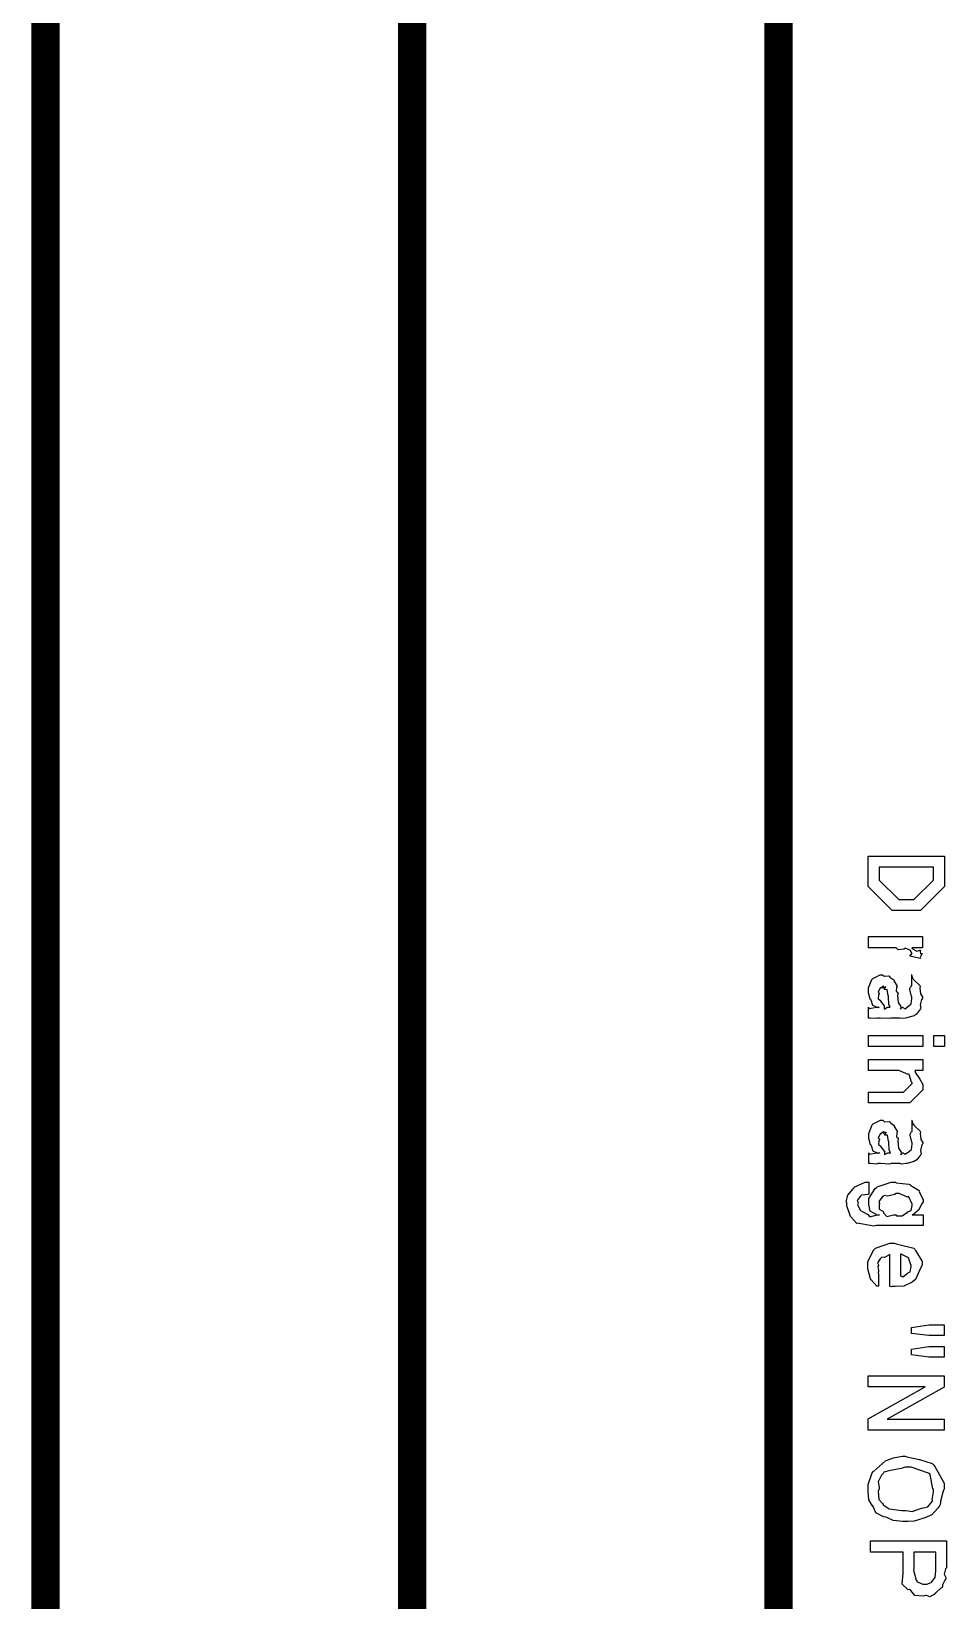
# Model space of a CAD drawing. Extents: x 0.1 to 11.6, y 0.3 to 16.2.
# Drawn here: x 2.385 to 3.03, y 1.623 to 2.729 of the extents above; entities that cross this region are included whole.
import ezdxf

# ---------------------------------------------------------------- set-up
doc = ezdxf.new("R2010")
doc.units = 0
doc.header["$MEASUREMENT"] = 0

msp = doc.modelspace()

# ---------------------------------------------------------------- linework, layer by layer
at = {"color": 0, "const_width": 0.02}
for points in [[(2.39501, 0.53), (2.39501, 4.18001)], [(2.65332, 0.53), (2.65332, 4.18001)], [(2.91168, 0.53), (2.91168, 4.18001)]]:
    msp.add_lwpolyline(points, dxfattribs=at)
at = {"color": 0}
for points in [[(2.97487, 2.14762), (3.02849, 2.14762), (3.02849, 2.13157), (3.02849, 2.12614), (3.01156, 2.10921), (3.00201, 2.10921), (2.99181, 2.10921), (2.97487, 2.12614), (2.97487, 2.13092), (2.97487, 2.14762)], [(2.98247, 2.13982), (2.98247, 2.13114), (2.98247, 2.13069), (2.99636, 2.11703), (3.00201, 2.11703), (3.007, 2.11703), (3.02089, 2.13069), (3.02089, 2.13135), (3.02089, 2.13982), (2.98247, 2.13982)], [(2.97499, 2.09088), (3.01318, 2.09088), (3.01318, 2.08306), (3.00558, 2.08306), (3.00597, 2.08225), (3.00911, 2.08051), (3.01144, 2.08126), (3.01167, 2.08111), (3.01144, 2.08067), (3.01167, 2.07878), (3.01318, 2.07893), (3.01318, 2.07893), (3.01264, 2.0784), (3.01144, 2.07622), (3.01172, 2.07557), (3.01167, 2.07547), (3.00407, 2.07699), (3.00407, 2.07699), (3.00558, 2.07878), (3.00558, 2.07937), (3.00558, 2.07937), (3.0045, 2.08122), (3.00429, 2.08132), (3.00429, 2.08132), (3.00136, 2.08251), (3.00103, 2.08263), (2.99994, 2.08203), (2.99604, 2.08149), (2.99442, 2.08306), (2.99388, 2.08306), (2.97499, 2.08306), (2.97499, 2.09088)], [(2.98258, 2.04101), (2.98172, 2.04069), (2.97808, 2.04221), (2.977, 2.04596), (2.97672, 2.04644), (2.97629, 2.04671), (2.97499, 2.05111), (2.97499, 2.05251), (2.97499, 2.05469), (2.97732, 2.06071), (2.97781, 2.06119), (2.97803, 2.06142), (2.98324, 2.06401), (2.98497, 2.06401), (2.98497, 2.06401), (2.98617, 2.06299), (2.98936, 2.06315), (2.98975, 2.06293), (2.99001, 2.06233), (2.99278, 2.06044), (2.993, 2.06011), (2.99283, 2.05963), (2.99501, 2.05638), (2.99517, 2.05599), (2.99485, 2.05518), (2.99463, 2.05236), (2.99576, 2.05138), (2.99582, 2.051), (2.99539, 2.04943), (2.99593, 2.04428), (2.99778, 2.04156), (2.99799, 2.04101), (2.99778, 2.04075), (2.99767, 2.03965), (2.99886, 2.04101), (2.99929, 2.04101), (2.99924, 2.04096), (3.00076, 2.04004), (3.00364, 2.04232), (3.00385, 2.04254), (3.00385, 2.04254), (3.00499, 2.04346), (3.00558, 2.04719), (3.00558, 2.04839), (3.00532, 2.04867), (3.00412, 2.05354), (3.00385, 2.05382), (3.00385, 2.05382), (3.00504, 2.05615), (3.00558, 2.05621), (3.00558, 2.06401), (3.00532, 2.06381), (3.00597, 2.06153), (3.00646, 2.06119), (3.00667, 2.0606), (3.01112, 2.05638), (3.01144, 2.05578), (3.01112, 2.05458), (3.01167, 2.05051), (3.01318, 2.04829), (3.01318, 2.04753), (3.01243, 2.0466), (3.01144, 2.04281), (3.01187, 2.04042), (3.01167, 2.03993), (3.01096, 2.03901), (3.00896, 2.03614), (3.00819, 2.03575), (3.00797, 2.0356), (3.00711, 2.03494), (3.00265, 2.03375), (3.00211, 2.03364), (3.00108, 2.03342), (2.99804, 2.03304), (2.99718, 2.03342), (2.9969, 2.03342), (2.99083, 2.03342), (2.98958, 2.03315), (2.98335, 2.03342), (2.98128, 2.03342), (2.98019, 2.03315), (2.97629, 2.03342), (2.97499, 2.03342), (2.97499, 2.04101), (2.97542, 2.04021), (2.98079, 2.04101), (2.98258, 2.04101)], [(2.9904, 2.04101), (2.9904, 2.04101), (2.98942, 2.04312), (2.98915, 2.04839), (2.9891, 2.04926), (2.98899, 2.04932), (2.98828, 2.05339), (2.98822, 2.0536), (2.98779, 2.05344), (2.98617, 2.05354), (2.98719, 2.0555), (2.98714, 2.05556), (2.98665, 2.05524), (2.98492, 2.05458), (2.98583, 2.05621), (2.98583, 2.05621), (2.98525, 2.05572), (2.98318, 2.05436), (2.98346, 2.0549), (2.98346, 2.0549), (2.98292, 2.05419), (2.98172, 2.05165), (2.98258, 2.05067), (2.98258, 2.05035), (2.98215, 2.04969), (2.98188, 2.04693), (2.98346, 2.04574), (2.98367, 2.04536), (2.98356, 2.04525), (2.98606, 2.0421), (2.98628, 2.04189), (2.986, 2.0415), (2.986, 2.03976), (2.98844, 2.04101), (2.98931, 2.04101), (2.9904, 2.04101)], [(2.9751, 2.02111), (3.01329, 2.02111), (3.01329, 2.01329), (2.9751, 2.01329), (2.9751, 2.02111)], [(3.02111, 2.02111), (3.02869, 2.02111), (3.02869, 2.01329), (3.02111, 2.01329), (3.02111, 2.02111)], [(2.9751, 2.00424), (3.01329, 2.00424), (3.01329, 1.99642), (3.00765, 1.99642), (3.00819, 1.99479), (3.01129, 1.99029), (3.01329, 1.9866), (3.01329, 1.98535), (3.01329, 1.98275), (3.00418, 1.97364), (2.9981, 1.97364), (2.9751, 1.97364), (2.9751, 1.98122), (2.99636, 1.98122), (2.99963, 1.98122), (3.00569, 1.98731), (3.00569, 1.98796), (3.00543, 1.98822), (3.00369, 1.9936), (3.00331, 1.99403), (3.00288, 1.9936), (2.99636, 1.99642), (2.99419, 1.99642), (2.9751, 1.99642), (2.9751, 2.00424)], [(2.98281, 1.93832), (2.98193, 1.93799), (2.97829, 1.93951), (2.97721, 1.94325), (2.97694, 1.94374), (2.97651, 1.94401), (2.97521, 1.9484), (2.97521, 1.94982), (2.97521, 1.95199), (2.97754, 1.95801), (2.97803, 1.9585), (2.97825, 1.95871), (2.98346, 1.96132), (2.98519, 1.96132), (2.98519, 1.96132), (2.98639, 1.96029), (2.98958, 1.96044), (2.98996, 1.96024), (2.99024, 1.95964), (2.993, 1.95774), (2.99322, 1.95742), (2.99306, 1.95692), (2.99522, 1.95367), (2.99539, 1.95329), (2.99507, 1.95247), (2.99485, 1.94965), (2.99599, 1.94868), (2.99604, 1.94829), (2.99561, 1.94672), (2.99615, 1.94157), (2.99799, 1.93886), (2.99821, 1.93832), (2.99799, 1.93804), (2.99789, 1.93696), (2.99908, 1.93832), (2.99951, 1.93832), (2.99946, 1.93826), (3.00097, 1.93733), (3.00385, 1.93961), (3.00407, 1.93983), (3.00407, 1.93983), (3.00521, 1.94075), (3.00581, 1.9445), (3.00581, 1.94569), (3.00553, 1.94596), (3.00433, 1.95085), (3.00407, 1.95113), (3.00407, 1.95113), (3.00526, 1.95344), (3.00581, 1.9535), (3.00581, 1.96132), (3.00553, 1.9611), (3.00618, 1.95882), (3.00667, 1.9585), (3.00689, 1.9579), (3.01133, 1.95367), (3.01167, 1.95307), (3.01133, 1.95188), (3.01187, 1.94781), (3.0134, 1.94558), (3.0134, 1.94482), (3.01264, 1.9439), (3.01167, 1.94011), (3.0121, 1.93772), (3.01187, 1.93724), (3.01118, 1.93631), (3.00917, 1.93343), (3.0084, 1.93306), (3.00819, 1.93289), (3.00732, 1.93224), (3.00288, 1.93104), (3.00233, 1.93093), (3.00131, 1.93072), (2.99826, 1.93033), (2.99739, 1.93072), (2.99713, 1.93072), (2.99104, 1.93072), (2.98981, 1.93044), (2.98356, 1.93072), (2.9815, 1.93072), (2.98042, 1.93044), (2.97651, 1.93072), (2.97521, 1.93072), (2.97521, 1.93832), (2.97564, 1.9375), (2.98101, 1.93832), (2.98281, 1.93832)], [(2.99061, 1.93832), (2.99061, 1.93832), (2.98964, 1.94043), (2.98936, 1.94569), (2.98931, 1.94656), (2.98921, 1.94661), (2.9885, 1.95068), (2.98844, 1.9509), (2.98801, 1.95074), (2.98639, 1.95085), (2.98742, 1.95281), (2.98736, 1.95285), (2.98687, 1.95253), (2.98514, 1.95188), (2.98606, 1.9535), (2.98606, 1.9535), (2.98546, 1.95301), (2.9834, 1.95167), (2.98367, 1.95221), (2.98367, 1.95221), (2.98313, 1.9515), (2.98193, 1.94894), (2.98281, 1.94797), (2.98281, 1.94764), (2.98236, 1.947), (2.9821, 1.94422), (2.98367, 1.94304), (2.98389, 1.94265), (2.98378, 1.94254), (2.98628, 1.9394), (2.98649, 1.93918), (2.98622, 1.93881), (2.98622, 1.93707), (2.98867, 1.93832), (2.98953, 1.93832), (2.99061, 1.93832)], [(2.97526, 1.91758), (2.97526, 1.90978), (2.97472, 1.9089), (2.97011, 1.90847), (2.96983, 1.90826), (2.96907, 1.90744), (2.96712, 1.90462), (2.96767, 1.90332), (2.96767, 1.90283), (2.96724, 1.90201), (2.96907, 1.89794), (2.9694, 1.89762), (2.9694, 1.89762), (2.97401, 1.89513), (2.97461, 1.89501), (2.9745, 1.89492), (2.97597, 1.89328), (2.98113, 1.89458), (2.98286, 1.89458), (2.98133, 1.89438), (2.97618, 1.89719), (2.97526, 1.90192), (2.97526, 1.90349), (2.97526, 1.90608), (2.97976, 1.91331), (2.98068, 1.9139), (2.98118, 1.91433), (2.99089, 1.91758), (2.99414, 1.91758), (2.99463, 1.9171), (3.00336, 1.91635), (3.00412, 1.91607), (3.00478, 1.91542), (3.01064, 1.91183), (3.01107, 1.91129), (3.01079, 1.91075), (3.01346, 1.90549), (3.01346, 1.90369), (3.01258, 1.90229), (3.01019, 1.89785), (3.00706, 1.89518), (3.00586, 1.89458), (3.01346, 1.89458), (3.01346, 1.88699), (2.98068, 1.88699), (2.97868, 1.88672), (2.96847, 1.88846), (2.96787, 1.88872), (2.96669, 1.88861), (2.96235, 1.89356), (2.96203, 1.89415), (2.96203, 1.89415), (2.95985, 1.90099), (2.95985, 1.90326), (2.95931, 1.90375), (2.9605, 1.90842), (2.96431, 1.91303), (2.96485, 1.91368), (2.965, 1.91417), (2.97265, 1.91758), (2.97526, 1.91758)], [(2.99457, 1.90978), (2.99333, 1.9089), (2.98861, 1.90776), (2.98611, 1.90815), (2.98568, 1.90782), (2.98469, 1.90701), (2.98221, 1.90408), (2.98286, 1.90267), (2.98286, 1.90218), (2.98242, 1.90158), (2.98258, 1.89865), (2.98519, 1.89714), (2.98568, 1.89675), (2.98551, 1.89615), (2.9879, 1.8935), (2.99274, 1.89458), (2.99436, 1.89458), (2.99468, 1.89399), (2.99875, 1.89382), (3.00256, 1.8966), (3.00304, 1.89697), (3.0031, 1.89692), (3.0051, 1.89774), (3.00586, 1.90126), (3.00586, 1.9024), (3.00558, 1.9025), (3.00347, 1.90728), (3.00304, 1.90761), (3.00256, 1.90713), (2.99653, 1.90978), (2.99457, 1.90978)], [(2.98215, 1.85167), (2.98215, 1.84429), (2.9809, 1.84424), (2.97683, 1.84885), (2.97651, 1.8495), (2.97651, 1.8495), (2.97456, 1.8565), (2.97456, 1.85883), (2.97456, 1.86176), (2.97868, 1.86985), (2.97954, 1.87056), (2.97993, 1.8711), (2.99001, 1.87468), (2.99343, 1.87467), (2.99457, 1.87418), (3.00689, 1.8711), (3.00776, 1.87033), (3.00814, 1.86946), (3.01275, 1.86165), (3.01275, 1.85904), (3.01187, 1.85758), (3.00803, 1.84912), (3.00711, 1.84842), (3.00581, 1.84706), (2.99989, 1.84424), (2.99371, 1.84407), (2.99169, 1.84407), (2.99143, 1.84392), (2.99029, 1.84407), (2.98996, 1.84407), (2.98996, 1.86686), (2.98936, 1.8661), (2.98633, 1.86464), (2.98432, 1.86481), (2.9841, 1.86447), (2.98329, 1.86365), (2.98139, 1.86068), (2.98215, 1.85932), (2.98215, 1.85883), (2.98161, 1.85818), (2.98215, 1.85542), (2.98215, 1.85449), (2.98188, 1.85439), (2.98215, 1.85238), (2.98215, 1.85167)], [(2.99756, 1.86686), (2.99756, 1.85167), (2.9975, 1.85161), (2.99924, 1.85096), (3.00222, 1.85319), (3.00256, 1.8534), (3.00256, 1.8534), (3.00444, 1.85439), (3.00515, 1.85807), (3.00515, 1.85926), (3.00489, 1.85943), (3.00331, 1.86436), (3.00299, 1.86469), (3.00276, 1.86442), (2.9981, 1.86686), (2.99756, 1.86686)], [(3.00526, 1.81515), (3.01764, 1.81711), (3.02826, 1.81711), (3.02826, 1.80951), (3.01764, 1.80951), (3.00526, 1.81103), (3.00526, 1.81515)], [(3.00526, 1.79997), (3.01764, 1.80171), (3.02826, 1.80171), (3.02826, 1.79411), (3.01764, 1.79411), (3.00526, 1.79585), (3.00526, 1.79997)], [(2.97472, 1.78114), (3.02832, 1.78114), (3.02832, 1.77311), (2.98817, 1.75054), (3.02832, 1.75054), (3.02832, 1.74274), (2.97472, 1.74274), (2.97472, 1.75076), (3.01486, 1.77333), (2.97472, 1.77333), (2.97472, 1.78114)], [(3.00088, 1.72439), (3.00201, 1.7239), (3.01085, 1.72206), (3.01986, 1.71918), (3.02106, 1.7181), (3.02186, 1.71701), (3.02843, 1.70529), (3.02843, 1.70139), (3.02756, 1.69965), (3.02604, 1.69368), (3.0255, 1.69032), (3.02496, 1.68946), (3.02382, 1.68778), (3.01975, 1.68311), (3.01639, 1.68169), (3.0154, 1.68121), (3.0134, 1.68039), (3.00726, 1.6785), (3.00293, 1.67839), (3.00151, 1.67839), (2.99924, 1.67828), (2.99246, 1.67893), (2.98844, 1.68093), (2.98742, 1.68143), (2.98557, 1.68149), (2.98025, 1.68431), (2.9784, 1.68881), (2.97786, 1.68967), (2.97749, 1.68961), (2.97521, 1.69368), (2.97483, 1.69949), (2.97483, 1.70139), (2.97483, 1.70443), (2.97771, 1.71268), (2.97831, 1.71354), (2.97863, 1.71365), (2.98703, 1.72114), (2.98807, 1.72157), (2.98807, 1.72157), (2.99262, 1.72331), (2.99881, 1.72439), (3.00088, 1.72439)], [(3.00088, 1.71658), (2.99804, 1.71565), (2.98926, 1.71397), (2.98594, 1.713), (2.98546, 1.71224), (2.98426, 1.7111), (2.98182, 1.70638), (2.98242, 1.70264), (2.98242, 1.70139), (2.98188, 1.69971), (2.98221, 1.6939), (2.98492, 1.69108), (2.98546, 1.69032), (2.98535, 1.69017), (2.98964, 1.68713), (2.99854, 1.68599), (3.00151, 1.68599), (3.00151, 1.68599), (3.00581, 1.68533), (3.01243, 1.68761), (3.01346, 1.68793), (3.01346, 1.68793), (3.01687, 1.68875), (3.02007, 1.69276), (3.02018, 1.69336), (3.01997, 1.69368), (3.02083, 1.69933), (3.02083, 1.70117), (3.02046, 1.70139), (3.01844, 1.71149), (3.01801, 1.71224), (3.01742, 1.71229), (3.00499, 1.71658), (3.00088, 1.71658)], [(2.97646, 1.66461), (3.03006, 1.66461), (3.03006, 1.64572), (3.02924, 1.64501), (3.02843, 1.64117), (3.02968, 1.6384), (3.02962, 1.63792), (3.02881, 1.63704), (3.02718, 1.63368), (3.02724, 1.63217), (3.02701, 1.63183), (3.02599, 1.63129), (3.02257, 1.62799), (3.02203, 1.62771), (3.02138, 1.6269), (3.01824, 1.62522), (3.01585, 1.62619), (3.01508, 1.62619), (3.01346, 1.6256), (3.00765, 1.62608), (3.00478, 1.62967), (3.00401, 1.63032), (3.00304, 1.6301), (2.99886, 1.63411), (2.99946, 1.64187), (2.99946, 1.64442), (2.99946, 1.65679), (2.97646, 1.65679), (2.97646, 1.66461)], [(3.00706, 1.65679), (3.00706, 1.64486), (3.00678, 1.64388), (3.00868, 1.63704), (3.009, 1.63661), (3.00896, 1.63607), (3.01335, 1.634), (3.01486, 1.634), (3.01486, 1.634), (3.01606, 1.634), (3.0191, 1.63531), (3.01942, 1.63553), (3.01942, 1.63553), (3.02192, 1.63883), (3.02203, 1.63921), (3.02203, 1.63921), (3.02246, 1.64361), (3.02246, 1.64507), (3.02246, 1.65679), (3.00706, 1.65679)]]:
    msp.add_lwpolyline(points, close=True, dxfattribs=at)

doc.saveas('drawing.dxf')
